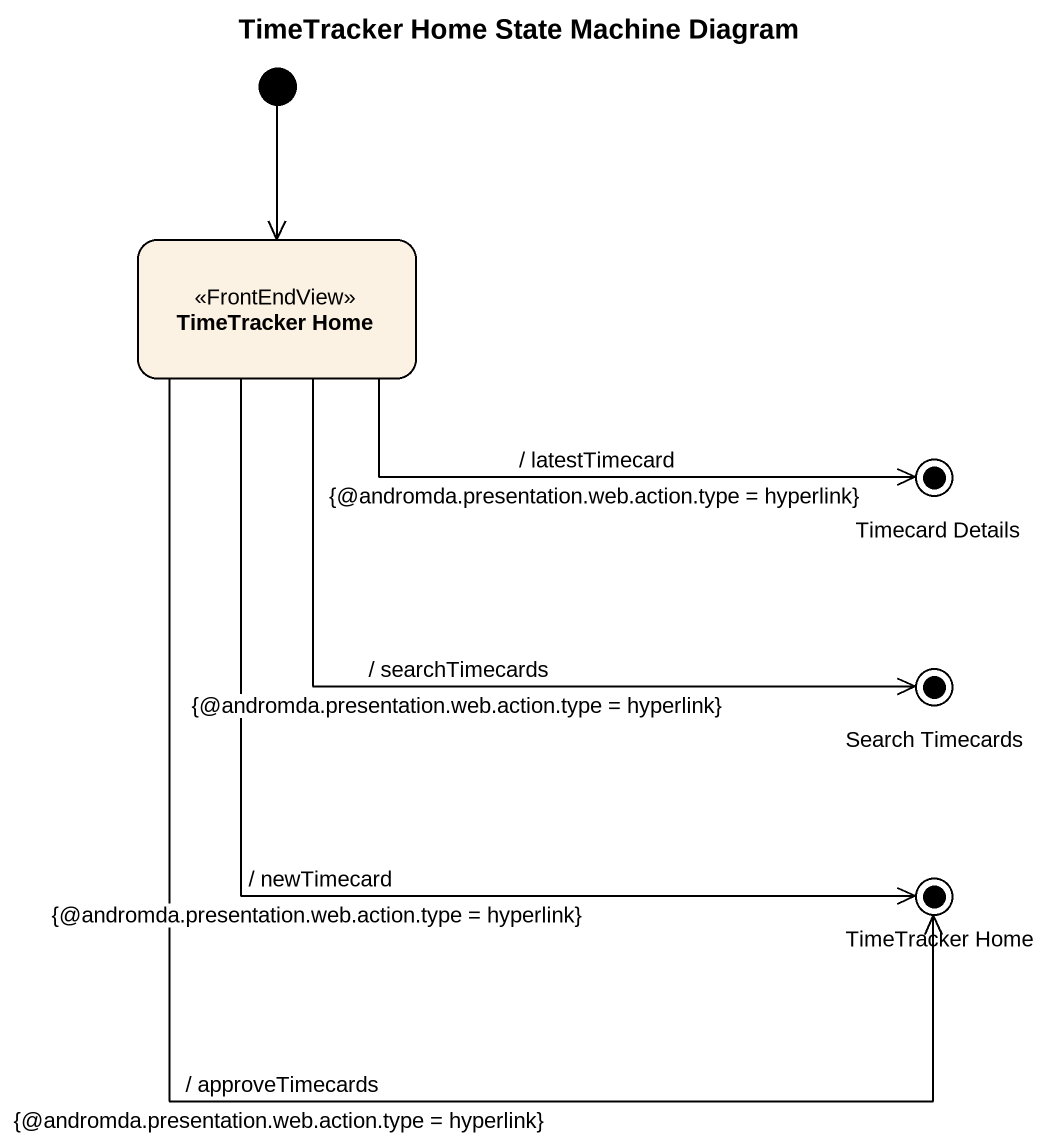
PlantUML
@startuml
title TimeTracker Home State Machine Diagram
hide empty description
state "TimeTracker Home" as TimeTracker_Home <<FrontEndView>>
state "Timecard Details" as Timecard_Details <<end>>
state "Search Timecards" as Search_Timecards <<end>>
state "TimeTracker Home" as TimeTracker_Home_2 <<end>>
[*] --> TimeTracker_Home
TimeTracker_Home -right-> Timecard_Details : / latestTimecard\n{@andromda.presentation.web.action.type = hyperlink}
TimeTracker_Home -right-> Search_Timecards : / searchTimecards\n{@andromda.presentation.web.action.type = hyperlink}
TimeTracker_Home --> TimeTracker_Home_2 : / newTimecard\n{@andromda.presentation.web.action.type = hyperlink}
TimeTracker_Home --> TimeTracker_Home_2 : / approveTimecards\n{@andromda.presentation.web.action.type = hyperlink}
@enduml
